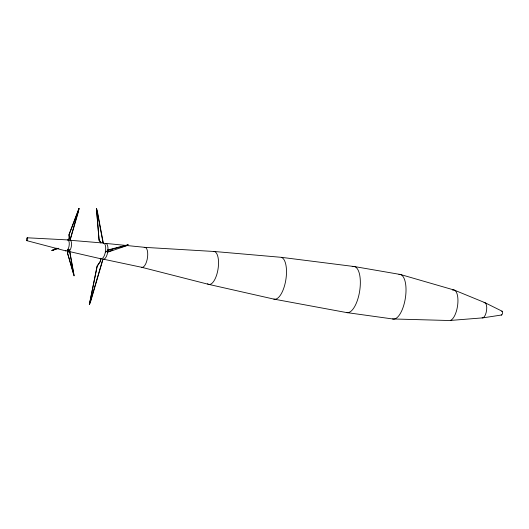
<?xml version="1.0" encoding="UTF-8"?>
<svg xmlns="http://www.w3.org/2000/svg" width="529" height="529" viewBox="0 0 529 529"><rect width="100%" height="100%" fill="white"/><g stroke="black" fill="none" stroke-linecap="round" stroke-linejoin="round"><path stroke-width="0.79" d="M58.831 248.286L51.935 250.501L56.444 248.167M52.014 250.515L58.078 248.26M105.271 251.949L105.826 251.83A13.774 2.579 4.1 0 0 107.129 251.407L107.751 250.925L107.625 250.038L128.005 244.715L126.497 245.767L107.466 252.28M126.497 245.767L128.005 244.715M107.599 250.448L127.866 245.106L127.892 244.696M69.22 237.501L69.12 238.156A9.641 8.411 -41.3 0 1 68.519 240.106L68.228 240.715M103.023 259.177L90.876 300.77L89.341 304.611L97.085 266.047L100.041 261.69A13.774 12.015 -41.3 0 0 100.808 258.893M89.341 304.611L97.224 266.206L100.173 261.842A13.774 12.015 -41.3 0 0 100.946 259.045M69.874 240.523L79 208.571M69.973 240.635L78.497 211.448L78.92 208.565L68.935 234.75L69.213 238.262A9.641 8.411 -41.3 0 1 68.611 240.212M89.454 304.631L102.659 259.805M67.897 252.386L68.122 250.488A9.641 6.606 32.8 0 0 68.056 249.946M69.365 236.979L69.035 234.863L79.019 208.671M67.725 252.743L68.234 250.31A9.641 6.606 32.8 0 0 68.056 249.205M69.359 249.913L74.02 275.854L67.507 253.041L74.139 275.675L69.471 249.734M100.847 242.923L99.102 240.331L96.457 208.499L97.468 211.864L103.367 243.386M103.049 242.831L96.569 208.519M99.102 240.331L96.457 208.499M67.507 253.041L67.838 252.564M51.935 250.501L56.418 248.458M107.499 251.87L112.822 250.045M120.44 247.44L126.53 245.357M501.604 315L482.951 317.85L450.351 320.448M107.691 252.234A8.001 3.167 -81.2 0 1 103.234 259.157L141.706 267.297L208.591 284.357L273.85 299.103L346.442 312.54L392.564 318.947L448.731 320.501A15.493 6.13 -81.2 0 0 457.664 305.081A15.493 6.13 -81.2 0 0 452.553 290.097M27.316 237.792A1.455 0.575 -81.2 0 1 27.409 240.087A1.455 0.575 -81.2 0 1 26.45 239.789A1.455 0.575 -81.2 0 1 27.316 237.792L67.917 239.921M502.081 311.197L484.862 302.648L454.173 290.044L400.506 274.505L354.655 266.596L281.316 257.325L214.463 251.506L145.263 247.387L106.045 243.433M69.815 251.652L100.966 258.807M26.8 240.655L65.946 250.931M107.625 250.038L107.784 250.515L107.156 250.997A13.774 2.579 4.1 0 1 105.853 251.42M99.267 240.073L101.013 242.666M213.313 251.42A16.71 6.612 -81.2 0 1 217.902 269.883A16.71 6.612 -81.2 0 1 207.533 283.769M144.205 247.42A10.124 4.007 -81.2 0 1 147.545 257.213A10.124 4.007 -81.2 0 1 141.706 267.297M105.211 243.459A8.001 3.167 -81.2 0 1 107.956 250.164M100.226 258.297A8.001 3.167 -81.2 0 0 105.211 252.895A8.001 3.167 -81.2 0 0 103.777 243.082L70.185 240.278A5.601 2.215 -81.2 0 1 71.521 244.987A5.601 2.215 -81.2 0 1 69.418 250.872M68.221 251.288A5.601 2.215 -81.2 0 1 67.699 250.931M67.328 239.941A5.601 2.215 -81.2 0 1 69.068 246.084A5.601 2.215 -81.2 0 1 65.431 250.574M281.316 257.325A21.246 8.404 -81.2 0 1 285.693 280.694A21.246 8.404 -81.2 0 1 273.85 299.103M352.202 266.676A23.369 9.244 -81.2 0 1 359.918 289.277A23.369 9.244 -81.2 0 1 346.442 312.54M398.945 274.386A22.602 8.94 -81.2 0 1 405.472 297.417A22.602 8.94 -81.2 0 1 392.564 318.947M484.048 302.674A7.743 3.062 -81.2 0 1 486.607 310.166A7.743 3.062 -81.2 0 1 482.137 317.876M501.664 311.336A1.937 0.767 -81.2 0 1 502.517 313.075A1.937 0.767 -81.2 0 1 501.221 314.881"/></g></svg>
